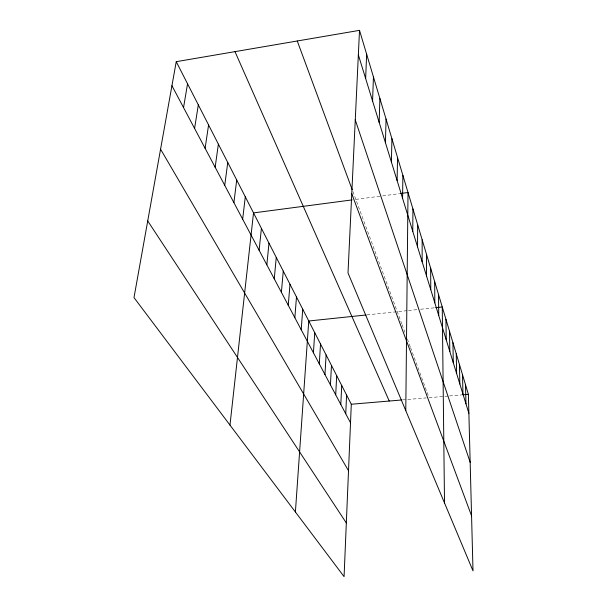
<?xml version="1.0" encoding="UTF-8"?>
<svg xmlns="http://www.w3.org/2000/svg" width="607" height="607" viewBox="0 0 607 607"><rect width="100%" height="100%" fill="white"/><g stroke="black" fill="none" stroke-linecap="round" stroke-linejoin="round"><path stroke-width="0.46" stroke-dasharray="3.04 2.28" d="M355.801 199.407L380.824 196.107M382.691 195.864L399.573 193.633M366.954 314.889L407.54 310.632M408.473 310.534L416.865 309.653M420.598 309.259L434.726 307.779M402.456 399.914L426.326 397.896M429.05 397.668L443.967 396.401M444.901 396.325L448.626 396.007M449.567 395.931L461.798 394.891M352.864 191.455L401.773 323.835M402.077 324.669L404.854 332.188M407.373 338.994L410.256 346.802M410.567 347.636L428.413 395.939"/><path stroke-width="0.91" d="M422.138 261.723L422.153 239.788M417.555 246.859L417.639 224.681M412.775 231.366L412.927 208.945M405.779 410.666L408.018 192.518L400.514 193.512M402.57 198.284L402.889 175.377M397.122 180.613L397.532 157.456M391.416 162.107L391.925 138.715M385.437 142.721L386.052 119.086M379.163 122.379L379.899 98.509M372.577 101.012L373.442 76.914M365.649 78.538L366.651 54.22M176.242 61.679L351.301 404.247L344.078 576.65L133.995 297.612L176.242 61.679L359.511 30.35L468.384 394.338L473.005 570.876L348.008 272.968L359.511 30.35M345.747 413.784L346.589 395.028M340.808 404.467L341.718 385.498M335.709 394.831L336.688 375.657M330.428 384.868L331.483 365.475M324.957 374.549L326.103 354.936M319.297 363.859L320.526 344.025M313.424 352.773L314.745 332.719M295.397 511.989L308.758 320.997L366.013 314.987M301.209 329.715L302.734 309.206M294.85 317.711L296.482 296.975M288.249 305.245L289.994 284.281M281.39 292.301L283.264 271.101M274.258 278.841L276.261 257.406M266.845 264.834L268.984 243.164M259.113 250.251L261.412 228.346M229.977 425.105L253.521 212.905L352.151 199.893M242.663 219.203L245.296 196.812M233.9 202.647L236.715 180.021M224.734 185.347L227.754 162.486M215.151 167.251L218.383 144.147M205.113 148.305L208.58 124.966M194.589 128.441L198.314 104.874M183.542 107.598L187.548 83.796M435.667 307.681L442.253 306.983L444.514 502.975M351.301 404.247L401.515 399.998M462.739 394.816L468.384 394.338M147.721 220.948L346.324 522.961M160.567 149.208L348.517 470.736M171.94 85.693L350.52 422.806M234.977 51.633L389.246 401.037M351.764 193.724L471.563 515.798M297.263 40.988L352.204 189.695M355.262 119.928L470.167 462.306M358.35 54.873L468.877 413.291M465.501 384.694L465.971 403.867M462.519 374.731L462.966 394.11M459.431 364.412L459.856 384.019M456.244 353.737L456.631 373.563M452.936 342.682L453.285 362.728M449.506 331.217L449.825 351.499M445.948 319.328L446.228 339.837M438.535 294.554L438.732 315.534M434.68 281.648L434.824 302.863M430.667 268.241L430.765 289.691M426.493 254.295L426.539 275.988"/></g></svg>
